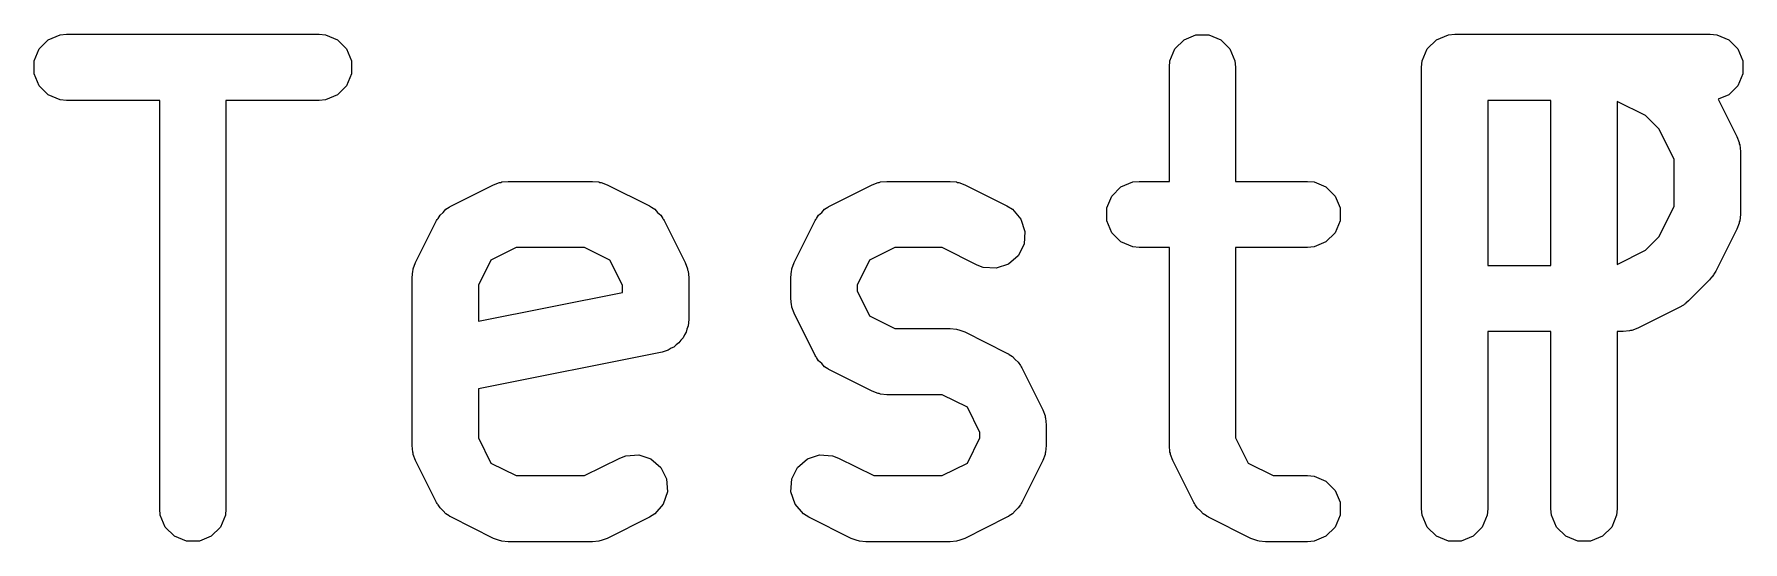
# Model space of a CAD drawing. Extents: x 2.7 to 14.1, y -9.5 to -1.1.
# Drawn here: x 10.3121 to 10.4644, y -8.5372 to -8.492 of the extents above; entities that cross this region are included whole.
import ezdxf

# ---------------------------------------------------------------- set-up
doc = ezdxf.new("R2010")
doc.units = 0
doc.header["$MEASUREMENT"] = 0
doc.layers.add('BLACK', color=7, linetype='CONTINUOUS')

msp = doc.modelspace()

# ---------------------------------------------------------------- linework, layer by layer
at = {"layer": 'BLACK', "linetype": 'CONTINUOUS'}
for p, q in [((10.31254, -8.49327), (10.31335, -8.49245)), ((10.31335, -8.49245), (10.31441, -8.49201)), ((10.31441, -8.49201), (10.31499, -8.49195)), ((10.31499, -8.49195), (10.33749, -8.49195)), ((10.33749, -8.49195), (10.33806, -8.49201)), ((10.33806, -8.49201), (10.33913, -8.49245)), ((10.33913, -8.49245), (10.33994, -8.49327)), ((10.41377, -8.49327), (10.41459, -8.49245)), ((10.41459, -8.49245), (10.41565, -8.49201)), ((10.41565, -8.49201), (10.4168, -8.49201)), ((10.4168, -8.49201), (10.41787, -8.49245)), ((10.41787, -8.49245), (10.41868, -8.49327)), ((10.43627, -8.49327), (10.43708, -8.49245)), ((10.43708, -8.49245), (10.43815, -8.49201)), ((10.43815, -8.49201), (10.43873, -8.49195)), ((10.43873, -8.49195), (10.45372, -8.49195)), ((10.45372, -8.49195), (10.4615, -8.49195)), ((10.4615, -8.49195), (10.46208, -8.49201)), ((10.46208, -8.49201), (10.46314, -8.49245)), ((10.46314, -8.49245), (10.46396, -8.49327)), ((10.31209, -8.49433), (10.31254, -8.49327)), ((10.33994, -8.49327), (10.34038, -8.49433)), ((10.41333, -8.49433), (10.41377, -8.49327)), ((10.41868, -8.49327), (10.41912, -8.49433)), ((10.43583, -8.49433), (10.43627, -8.49327)), ((10.46396, -8.49327), (10.4644, -8.49433)), ((10.31209, -8.49548), (10.31209, -8.49433)), ((10.31254, -8.49655), (10.31209, -8.49548)), ((10.34038, -8.49548), (10.33994, -8.49655)), ((10.34038, -8.49433), (10.34038, -8.49548)), ((10.41328, -8.49491), (10.41333, -8.49433)), ((10.41328, -8.50508), (10.41328, -8.49491)), ((10.41912, -8.49433), (10.41918, -8.49491)), ((10.41918, -8.49491), (10.41918, -8.50508)), ((10.43577, -8.49491), (10.43583, -8.49433)), ((10.43577, -8.53428), (10.43577, -8.49491)), ((10.4644, -8.49548), (10.46396, -8.49655)), ((10.4644, -8.49433), (10.4644, -8.49548)), ((10.31335, -8.49736), (10.31254, -8.49655)), ((10.33994, -8.49655), (10.33913, -8.49736)), ((10.46396, -8.49655), (10.46314, -8.49736)), ((10.31441, -8.4978), (10.31335, -8.49736)), ((10.31499, -8.49786), (10.31441, -8.4978)), ((10.32329, -8.49786), (10.31499, -8.49786)), ((10.32329, -8.53428), (10.32329, -8.49786)), ((10.33749, -8.49786), (10.32919, -8.49786)), ((10.32919, -8.49786), (10.32919, -8.53428)), ((10.33806, -8.4978), (10.33749, -8.49786)), ((10.33913, -8.49736), (10.33806, -8.4978)), ((10.4473, -8.49786), (10.44168, -8.49786)), ((10.44168, -8.49786), (10.44168, -8.51258)), ((10.4473, -8.51258), (10.4473, -8.49786)), ((10.45572, -8.49921), (10.45321, -8.49795)), ((10.45321, -8.49795), (10.45321, -8.51249)), ((10.46314, -8.49736), (10.4622, -8.49775)), ((10.4622, -8.49775), (10.46386, -8.50108)), ((10.45692, -8.5004), (10.45572, -8.49921)), ((10.45827, -8.5031), (10.45692, -8.5004)), ((10.46386, -8.50108), (10.46407, -8.50163)), ((10.46407, -8.50163), (10.46408, -8.50173)), ((10.45827, -8.50733), (10.45827, -8.5031)), ((10.46408, -8.50173), (10.46412, -8.50183)), ((10.46412, -8.50183), (10.46418, -8.50241)), ((10.46418, -8.50241), (10.46418, -8.50803)), ((10.34929, -8.50726), (10.35304, -8.50539)), ((10.35304, -8.50539), (10.35358, -8.50518)), ((10.35358, -8.50518), (10.35369, -8.50517)), ((10.35369, -8.50517), (10.35378, -8.50513)), ((10.35378, -8.50513), (10.35436, -8.50508)), ((10.35436, -8.50508), (10.36186, -8.50508)), ((10.36186, -8.50508), (10.36244, -8.50513)), ((10.36244, -8.50513), (10.36253, -8.50517)), ((10.36253, -8.50517), (10.36264, -8.50518)), ((10.36264, -8.50518), (10.36318, -8.50539)), ((10.36318, -8.50539), (10.36693, -8.50726)), ((10.38304, -8.50726), (10.38679, -8.50539)), ((10.38679, -8.50539), (10.38733, -8.50518)), ((10.38733, -8.50518), (10.38743, -8.50517)), ((10.38743, -8.50517), (10.38753, -8.50513)), ((10.38753, -8.50513), (10.38811, -8.50508)), ((10.38811, -8.50508), (10.39373, -8.50508)), ((10.39373, -8.50508), (10.39431, -8.50513)), ((10.39431, -8.50513), (10.3944, -8.50517)), ((10.3944, -8.50517), (10.39451, -8.50518)), ((10.39451, -8.50518), (10.39505, -8.50539)), ((10.39505, -8.50539), (10.3988, -8.50726)), ((10.40815, -8.50639), (10.40896, -8.50557)), ((10.40896, -8.50557), (10.41003, -8.50513)), ((10.41003, -8.50513), (10.4106, -8.50508)), ((10.4106, -8.50508), (10.41328, -8.50508)), ((10.41918, -8.50508), (10.4256, -8.50508)), ((10.4256, -8.50508), (10.42618, -8.50513)), ((10.42618, -8.50513), (10.42724, -8.50557)), ((10.42724, -8.50557), (10.42806, -8.50639)), ((10.34856, -8.50785), (10.3488, -8.50757)), ((10.3488, -8.50757), (10.34909, -8.50739)), ((10.34909, -8.50739), (10.34915, -8.50734)), ((10.34915, -8.50734), (10.34919, -8.50732)), ((10.34919, -8.50732), (10.34929, -8.50726)), ((10.36693, -8.50726), (10.36703, -8.50732)), ((10.36703, -8.50732), (10.36707, -8.50734)), ((10.36707, -8.50734), (10.36713, -8.50739)), ((10.36713, -8.50739), (10.36742, -8.50757)), ((10.36742, -8.50757), (10.36766, -8.50785)), ((10.3823, -8.50785), (10.38255, -8.50757)), ((10.38255, -8.50757), (10.38284, -8.50739)), ((10.38284, -8.50739), (10.38289, -8.50734)), ((10.38289, -8.50734), (10.38294, -8.50732)), ((10.38294, -8.50732), (10.38304, -8.50726)), ((10.3988, -8.50726), (10.39929, -8.50757)), ((10.39929, -8.50757), (10.40005, -8.50844)), ((10.40771, -8.50745), (10.40815, -8.50639)), ((10.40771, -8.50861), (10.40771, -8.50745)), ((10.42806, -8.50639), (10.4285, -8.50745)), ((10.4285, -8.50745), (10.4285, -8.50861)), ((10.45692, -8.51003), (10.45827, -8.50733)), ((10.3461, -8.51233), (10.34797, -8.50858)), ((10.34797, -8.50858), (10.34803, -8.50849)), ((10.34803, -8.50849), (10.34805, -8.50844)), ((10.34805, -8.50844), (10.3481, -8.50839)), ((10.3481, -8.50839), (10.34828, -8.50809)), ((10.34828, -8.50809), (10.34856, -8.50785)), ((10.36766, -8.50785), (10.36794, -8.50809)), ((10.36794, -8.50809), (10.36813, -8.50839)), ((10.36813, -8.50839), (10.36817, -8.50844)), ((10.36817, -8.50844), (10.36819, -8.50849)), ((10.36819, -8.50849), (10.36825, -8.50858)), ((10.36825, -8.50858), (10.37013, -8.51233)), ((10.37984, -8.51233), (10.38172, -8.50858)), ((10.38172, -8.50858), (10.38178, -8.50849)), ((10.38178, -8.50849), (10.38179, -8.50844)), ((10.38179, -8.50844), (10.38184, -8.50839)), ((10.38184, -8.50839), (10.38202, -8.50809)), ((10.38202, -8.50809), (10.3823, -8.50785)), ((10.40005, -8.50844), (10.40041, -8.50954)), ((10.40815, -8.50967), (10.40771, -8.50861)), ((10.4285, -8.50861), (10.42806, -8.50967)), ((10.46407, -8.50881), (10.46386, -8.50935)), ((10.46408, -8.5087), (10.46407, -8.50881)), ((10.46412, -8.50861), (10.46408, -8.5087)), ((10.46418, -8.50803), (10.46412, -8.50861)), ((10.40033, -8.51068), (10.39981, -8.51171)), ((10.40041, -8.50954), (10.40033, -8.51068)), ((10.40896, -8.51048), (10.40815, -8.50967)), ((10.41003, -8.51093), (10.40896, -8.51048)), ((10.42724, -8.51048), (10.42618, -8.51093)), ((10.42806, -8.50967), (10.42724, -8.51048)), ((10.45572, -8.51123), (10.45692, -8.51003)), ((10.46386, -8.50935), (10.46199, -8.5131)), ((10.35281, -8.51211), (10.35169, -8.51435)), ((10.35506, -8.51098), (10.35281, -8.51211)), ((10.36116, -8.51098), (10.35506, -8.51098)), ((10.36341, -8.51211), (10.36116, -8.51098)), ((10.36453, -8.51435), (10.36341, -8.51211)), ((10.38656, -8.51211), (10.38544, -8.51435)), ((10.3888, -8.51098), (10.38656, -8.51211)), ((10.39303, -8.51098), (10.3888, -8.51098)), ((10.39616, -8.51255), (10.39303, -8.51098)), ((10.39981, -8.51171), (10.39894, -8.51247)), ((10.4106, -8.51098), (10.41003, -8.51093)), ((10.41328, -8.51098), (10.4106, -8.51098)), ((10.41328, -8.52865), (10.41328, -8.51098)), ((10.4256, -8.51098), (10.41918, -8.51098)), ((10.41918, -8.51098), (10.41918, -8.52795)), ((10.42618, -8.51093), (10.4256, -8.51098)), ((10.45321, -8.51249), (10.45572, -8.51123)), ((10.34578, -8.51365), (10.34584, -8.51308)), ((10.34578, -8.52865), (10.34578, -8.51365)), ((10.34584, -8.51308), (10.34588, -8.51298)), ((10.34588, -8.51298), (10.34589, -8.51287)), ((10.34589, -8.51287), (10.3461, -8.51233)), ((10.37013, -8.51233), (10.37033, -8.51287)), ((10.37033, -8.51287), (10.37034, -8.51298)), ((10.37034, -8.51298), (10.37038, -8.51308)), ((10.37038, -8.51308), (10.37044, -8.51365)), ((10.37044, -8.51365), (10.37044, -8.5174)), ((10.37953, -8.51365), (10.37959, -8.51308)), ((10.37953, -8.51553), (10.37953, -8.51365)), ((10.37959, -8.51308), (10.37963, -8.51298)), ((10.37963, -8.51287), (10.37984, -8.51233)), ((10.37963, -8.51298), (10.37963, -8.51287)), ((10.3967, -8.51275), (10.39616, -8.51255)), ((10.39785, -8.51283), (10.3967, -8.51275)), ((10.39894, -8.51247), (10.39785, -8.51283)), ((10.44168, -8.51258), (10.4473, -8.51258)), ((10.46162, -8.51364), (10.46144, -8.51387)), ((10.46168, -8.51359), (10.46162, -8.51364)), ((10.46174, -8.5135), (10.46168, -8.51359)), ((10.4618, -8.51342), (10.46174, -8.5135)), ((10.46183, -8.51335), (10.4618, -8.51342)), ((10.46199, -8.5131), (10.46183, -8.51335)), ((10.35169, -8.51435), (10.35169, -8.51755)), ((10.35169, -8.51755), (10.36453, -8.51498)), ((10.36453, -8.51498), (10.36453, -8.51435)), ((10.38544, -8.51435), (10.38544, -8.51483)), ((10.38544, -8.51483), (10.38656, -8.51708)), ((10.46144, -8.51387), (10.45956, -8.51574)), ((10.37959, -8.5161), (10.37953, -8.51553)), ((10.37963, -8.5162), (10.37959, -8.5161)), ((10.37963, -8.51631), (10.37963, -8.5162)), ((10.37984, -8.51685), (10.37963, -8.51631)), ((10.38172, -8.5206), (10.37984, -8.51685)), ((10.45879, -8.51629), (10.45504, -8.51817)), ((10.45904, -8.51614), (10.45879, -8.51629)), ((10.45911, -8.51611), (10.45904, -8.51614)), ((10.45919, -8.51604), (10.45911, -8.51611)), ((10.45928, -8.51599), (10.45919, -8.51604)), ((10.45933, -8.51593), (10.45928, -8.51599)), ((10.45956, -8.51574), (10.45933, -8.51593)), ((10.37027, -8.51825), (10.37021, -8.51853)), ((10.37038, -8.51798), (10.37027, -8.51825)), ((10.37044, -8.5174), (10.37038, -8.51798)), ((10.38656, -8.51708), (10.3888, -8.5182)), ((10.3888, -8.5182), (10.39373, -8.5182)), ((10.39373, -8.5182), (10.39431, -8.51826)), ((10.39431, -8.51826), (10.3944, -8.5183)), ((10.3944, -8.5183), (10.39451, -8.51831)), ((10.39451, -8.51831), (10.39505, -8.51851)), ((10.4544, -8.51838), (10.4543, -8.51842)), ((10.4545, -8.51838), (10.4544, -8.51838)), ((10.45504, -8.51817), (10.4545, -8.51838)), ((10.36912, -8.51986), (10.36886, -8.51997)), ((10.36933, -8.51965), (10.36912, -8.51986)), ((10.36957, -8.51949), (10.36933, -8.51965)), ((10.36973, -8.51925), (10.36957, -8.51949)), ((10.36994, -8.51904), (10.36973, -8.51925)), ((10.37005, -8.51877), (10.36994, -8.51904)), ((10.37021, -8.51853), (10.37005, -8.51877)), ((10.39505, -8.51851), (10.3988, -8.52039)), ((10.4473, -8.51848), (10.44168, -8.51848)), ((10.44168, -8.51848), (10.44168, -8.53428)), ((10.4473, -8.53428), (10.4473, -8.51848)), ((10.45372, -8.51848), (10.45321, -8.51848)), ((10.45321, -8.51848), (10.45321, -8.53428)), ((10.4543, -8.51842), (10.45372, -8.51848)), ((10.36806, -8.5203), (10.35169, -8.52357)), ((10.36862, -8.52013), (10.36806, -8.5203)), ((10.36886, -8.51997), (10.36862, -8.52013)), ((10.38178, -8.5207), (10.38172, -8.5206)), ((10.38179, -8.52074), (10.38178, -8.5207)), ((10.38184, -8.5208), (10.38179, -8.52074)), ((10.38202, -8.52109), (10.38184, -8.5208)), ((10.3823, -8.52133), (10.38202, -8.52109)), ((10.38255, -8.52161), (10.3823, -8.52133)), ((10.3988, -8.52039), (10.3989, -8.52045)), ((10.3989, -8.52045), (10.39894, -8.52046)), ((10.39894, -8.52046), (10.399, -8.52051)), ((10.399, -8.52051), (10.39929, -8.5207)), ((10.39929, -8.5207), (10.39953, -8.52097)), ((10.39953, -8.52097), (10.39981, -8.52122)), ((10.39981, -8.52122), (10.4, -8.52151)), ((10.38284, -8.52179), (10.38255, -8.52161)), ((10.38289, -8.52184), (10.38284, -8.52179)), ((10.38294, -8.52186), (10.38289, -8.52184)), ((10.38304, -8.52192), (10.38294, -8.52186)), ((10.38679, -8.52379), (10.38304, -8.52192)), ((10.4, -8.52151), (10.40005, -8.52157)), ((10.40005, -8.52157), (10.40006, -8.52161)), ((10.40006, -8.52161), (10.40012, -8.52171)), ((10.40012, -8.52171), (10.402, -8.52546)), ((10.35169, -8.52357), (10.35169, -8.52795)), ((10.38733, -8.524), (10.38679, -8.52379)), ((10.38743, -8.52401), (10.38733, -8.524)), ((10.38753, -8.52405), (10.38743, -8.52401)), ((10.38811, -8.52411), (10.38753, -8.52405)), ((10.39303, -8.52411), (10.38811, -8.52411)), ((10.39528, -8.52523), (10.39303, -8.52411)), ((10.3964, -8.52747), (10.39528, -8.52523)), ((10.402, -8.52546), (10.4022, -8.526)), ((10.4022, -8.526), (10.40221, -8.5261)), ((10.3964, -8.52795), (10.3964, -8.52747)), ((10.40221, -8.5261), (10.40225, -8.5262)), ((10.40225, -8.5262), (10.40231, -8.52678)), ((10.40231, -8.52678), (10.40231, -8.52865)), ((10.34584, -8.52923), (10.34578, -8.52865)), ((10.35169, -8.52795), (10.35281, -8.5302)), ((10.39528, -8.5302), (10.3964, -8.52795)), ((10.40231, -8.52865), (10.40225, -8.52923)), ((10.41333, -8.52923), (10.41328, -8.52865)), ((10.41918, -8.52795), (10.4203, -8.5302)), ((10.34588, -8.52933), (10.34584, -8.52923)), ((10.34589, -8.52943), (10.34588, -8.52933)), ((10.3461, -8.52997), (10.34589, -8.52943)), ((10.34797, -8.53372), (10.3461, -8.52997)), ((10.35281, -8.5302), (10.35506, -8.53132)), ((10.36116, -8.53132), (10.36429, -8.52976)), ((10.36429, -8.52976), (10.36483, -8.52955)), ((10.36483, -8.52955), (10.36598, -8.52947)), ((10.36598, -8.52947), (10.36707, -8.52984)), ((10.36707, -8.52984), (10.36794, -8.53059)), ((10.36794, -8.53059), (10.36846, -8.53162)), ((10.37963, -8.53162), (10.38015, -8.53059)), ((10.38015, -8.53059), (10.38102, -8.52984)), ((10.38102, -8.52984), (10.38211, -8.52947)), ((10.38211, -8.52947), (10.38326, -8.52955)), ((10.38326, -8.52955), (10.3838, -8.52976)), ((10.3838, -8.52976), (10.38693, -8.53132)), ((10.39303, -8.53132), (10.39528, -8.5302)), ((10.402, -8.52997), (10.40012, -8.53372)), ((10.4022, -8.52943), (10.402, -8.52997)), ((10.40221, -8.52933), (10.4022, -8.52943)), ((10.40225, -8.52923), (10.40221, -8.52933)), ((10.41337, -8.52933), (10.41333, -8.52923)), ((10.41338, -8.52943), (10.41337, -8.52933)), ((10.41359, -8.52997), (10.41338, -8.52943)), ((10.41546, -8.53372), (10.41359, -8.52997)), ((10.4203, -8.5302), (10.42255, -8.53132)), ((10.35506, -8.53132), (10.36116, -8.53132)), ((10.36846, -8.53162), (10.36854, -8.53277)), ((10.37955, -8.53277), (10.37963, -8.53162)), ((10.38693, -8.53132), (10.39303, -8.53132)), ((10.42255, -8.53132), (10.4256, -8.53132)), ((10.4256, -8.53132), (10.42618, -8.53138)), ((10.42618, -8.53138), (10.42724, -8.53182)), ((10.42724, -8.53182), (10.42806, -8.53264)), ((10.36854, -8.53277), (10.36817, -8.53386)), ((10.37992, -8.53386), (10.37955, -8.53277)), ((10.42806, -8.53264), (10.4285, -8.5337)), ((10.32334, -8.53485), (10.32329, -8.53428)), ((10.32378, -8.53592), (10.32334, -8.53485)), ((10.32914, -8.53485), (10.32869, -8.53592)), ((10.32919, -8.53428), (10.32914, -8.53485)), ((10.34803, -8.53382), (10.34797, -8.53372)), ((10.34805, -8.53386), (10.34803, -8.53382)), ((10.3481, -8.53392), (10.34805, -8.53386)), ((10.34828, -8.53421), (10.3481, -8.53392)), ((10.34856, -8.53445), (10.34828, -8.53421)), ((10.3488, -8.53473), (10.34856, -8.53445)), ((10.34909, -8.53492), (10.3488, -8.53473)), ((10.34915, -8.53497), (10.34909, -8.53492)), ((10.34919, -8.53498), (10.34915, -8.53497)), ((10.34929, -8.53504), (10.34919, -8.53498)), ((10.35304, -8.53692), (10.34929, -8.53504)), ((10.36693, -8.53504), (10.36318, -8.53692)), ((10.36742, -8.53473), (10.36693, -8.53504)), ((10.36817, -8.53386), (10.36742, -8.53473)), ((10.38067, -8.53473), (10.37992, -8.53386)), ((10.38116, -8.53504), (10.38067, -8.53473)), ((10.38491, -8.53692), (10.38116, -8.53504)), ((10.3988, -8.53504), (10.39505, -8.53692)), ((10.3989, -8.53498), (10.3988, -8.53504)), ((10.39894, -8.53497), (10.3989, -8.53498)), ((10.399, -8.53492), (10.39894, -8.53497)), ((10.39929, -8.53473), (10.399, -8.53492)), ((10.39953, -8.53445), (10.39929, -8.53473)), ((10.39981, -8.53421), (10.39953, -8.53445)), ((10.4, -8.53392), (10.39981, -8.53421)), ((10.40005, -8.53386), (10.4, -8.53392)), ((10.40006, -8.53382), (10.40005, -8.53386)), ((10.40012, -8.53372), (10.40006, -8.53382)), ((10.41552, -8.53382), (10.41546, -8.53372)), ((10.41554, -8.53386), (10.41552, -8.53382)), ((10.41559, -8.53392), (10.41554, -8.53386)), ((10.41577, -8.53421), (10.41559, -8.53392)), ((10.41605, -8.53445), (10.41577, -8.53421)), ((10.41629, -8.53473), (10.41605, -8.53445)), ((10.41658, -8.53492), (10.41629, -8.53473)), ((10.41664, -8.53497), (10.41658, -8.53492)), ((10.41669, -8.53498), (10.41664, -8.53497)), ((10.41678, -8.53504), (10.41669, -8.53498)), ((10.42053, -8.53692), (10.41678, -8.53504)), ((10.4285, -8.53485), (10.42806, -8.53592)), ((10.4285, -8.5337), (10.4285, -8.53485)), ((10.43583, -8.53485), (10.43577, -8.53428)), ((10.43627, -8.53592), (10.43583, -8.53485)), ((10.44162, -8.53485), (10.44118, -8.53592)), ((10.44168, -8.53428), (10.44162, -8.53485)), ((10.44736, -8.53485), (10.4473, -8.53428)), ((10.4478, -8.53592), (10.44736, -8.53485)), ((10.45315, -8.53485), (10.45271, -8.53592)), ((10.45321, -8.53428), (10.45315, -8.53485)), ((10.3246, -8.53673), (10.32378, -8.53592)), ((10.32869, -8.53592), (10.32788, -8.53673)), ((10.42806, -8.53592), (10.42724, -8.53673)), ((10.43708, -8.53673), (10.43627, -8.53592)), ((10.44118, -8.53592), (10.44037, -8.53673)), ((10.44861, -8.53673), (10.4478, -8.53592)), ((10.45271, -8.53592), (10.4519, -8.53673)), ((10.32566, -8.53717), (10.3246, -8.53673)), ((10.32682, -8.53717), (10.32566, -8.53717)), ((10.32788, -8.53673), (10.32682, -8.53717)), ((10.35358, -8.53712), (10.35304, -8.53692)), ((10.35369, -8.53713), (10.35358, -8.53712)), ((10.35378, -8.53717), (10.35369, -8.53713)), ((10.35436, -8.53723), (10.35378, -8.53717)), ((10.36186, -8.53723), (10.35436, -8.53723)), ((10.36244, -8.53717), (10.36186, -8.53723)), ((10.36253, -8.53713), (10.36244, -8.53717)), ((10.36264, -8.53712), (10.36253, -8.53713)), ((10.36318, -8.53692), (10.36264, -8.53712)), ((10.38545, -8.53712), (10.38491, -8.53692)), ((10.38556, -8.53713), (10.38545, -8.53712)), ((10.38566, -8.53717), (10.38556, -8.53713)), ((10.38623, -8.53723), (10.38566, -8.53717)), ((10.39373, -8.53723), (10.38623, -8.53723)), ((10.39431, -8.53717), (10.39373, -8.53723)), ((10.3944, -8.53713), (10.39431, -8.53717)), ((10.39451, -8.53712), (10.3944, -8.53713)), ((10.39505, -8.53692), (10.39451, -8.53712)), ((10.42107, -8.53712), (10.42053, -8.53692)), ((10.42118, -8.53713), (10.42107, -8.53712)), ((10.42128, -8.53717), (10.42118, -8.53713)), ((10.42185, -8.53723), (10.42128, -8.53717)), ((10.4256, -8.53723), (10.42185, -8.53723)), ((10.42618, -8.53717), (10.4256, -8.53723)), ((10.42724, -8.53673), (10.42618, -8.53717)), ((10.43815, -8.53717), (10.43708, -8.53673)), ((10.4393, -8.53717), (10.43815, -8.53717)), ((10.44037, -8.53673), (10.4393, -8.53717)), ((10.44968, -8.53717), (10.44861, -8.53673)), ((10.45083, -8.53717), (10.44968, -8.53717)), ((10.4519, -8.53673), (10.45083, -8.53717))]:
    msp.add_line(p, q, dxfattribs=at)

doc.saveas('drawing.dxf')
